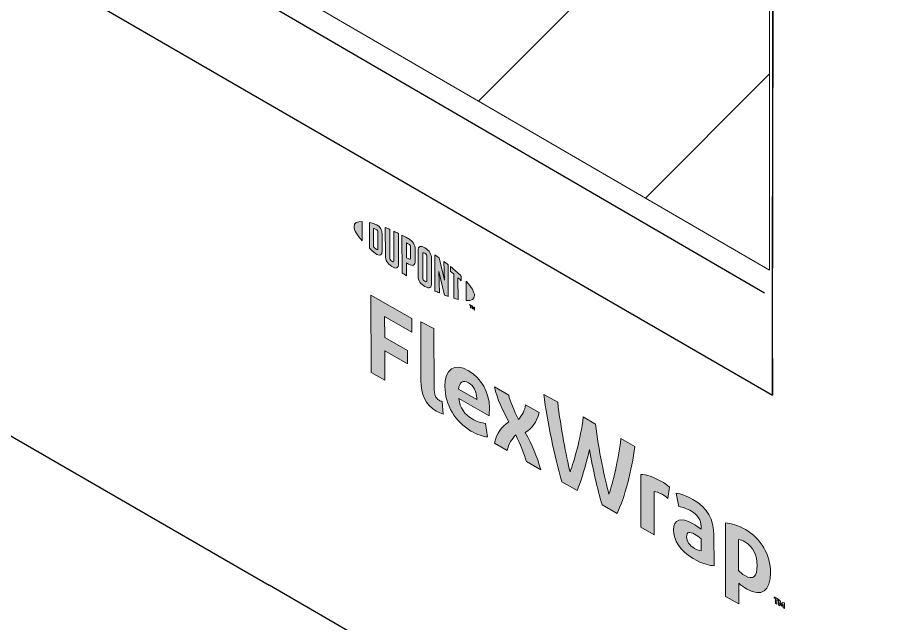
# Model space of a CAD drawing. Extents: x -1337 to 5791, y -3809 to 1769.
# Drawn here: x -61.12 to -14.51, y -1832.19 to -1799.71 of the extents above; entities that cross this region are included whole.
import ezdxf

# ---------------------------------------------------------------- set-up
doc = ezdxf.new("R2010")
doc.units = 0
doc.header["$MEASUREMENT"] = 0
for name, color, linetype, lineweight in [('G-ANNO-TTLB', 7, 'Continuous', 0), ('Layer 12', 7, 'Continuous', 0), ('TYVEK', 7, 'Continuous', 0)]:
    doc.layers.add(name, color=color, linetype=linetype, lineweight=lineweight)

# ---------------------------------------------------------------- blocks, each defined once
blk = doc.blocks.new('Block_378')
at = {"layer": 'TYVEK', "true_color": 0x003b71, "transparency": 33554687}
h = blk.add_hatch(color=156, dxfattribs=at)
h.dxf.hatch_style = 2
edge = h.paths.add_edge_path()
edge.add_spline(control_points=[(-42.173, -1818.732), (-42.173, -1818.732), (-42.183, -1814.591), (-42.183, -1814.591), (-42.183, -1814.591), (-39.998, -1815.845), (-39.998, -1815.845), (-39.998, -1815.845), (-39.996, -1816.567), (-39.996, -1816.567), (-39.996, -1816.567), (-41.448, -1815.734), (-41.448, -1815.734), (-41.448, -1815.734), (-41.445, -1816.858), (-41.445, -1816.858), (-41.445, -1816.858), (-40.224, -1817.559), (-40.224, -1817.559), (-40.224, -1817.559), (-40.222, -1818.28), (-40.222, -1818.28), (-40.222, -1818.28), (-41.443, -1817.579), (-41.443, -1817.579), (-41.443, -1817.579), (-41.439, -1819.153), (-41.439, -1819.153), (-41.439, -1819.153), (-42.173, -1818.732), (-42.173, -1818.732)], knot_values=[0, 0, 0, 0, 1, 1, 1, 2, 2, 2, 3, 3, 3, 4, 4, 4, 5, 5, 5, 6, 6, 6, 7, 7, 7, 8, 8, 8, 9, 9, 9, 10, 10, 10, 10], degree=3, periodic=0)
h = blk.add_hatch(color=156, dxfattribs=at)
h.dxf.hatch_style = 2
edge = h.paths.add_edge_path()
edge.add_spline(control_points=[(-38.8, -1819.575), (-38.799, -1819.895), (-38.727, -1820.107), (-38.522, -1820.225), (-38.471, -1820.255), (-38.419, -1820.278), (-38.373, -1820.293), (-38.373, -1820.293), (-38.32, -1820.967), (-38.32, -1820.967), (-38.418, -1820.935), (-38.577, -1820.867), (-38.679, -1820.808), (-39.269, -1820.47), (-39.506, -1819.891), (-39.508, -1819.181), (-39.508, -1819.181), (-39.516, -1816.022), (-39.516, -1816.022), (-39.516, -1816.022), (-38.808, -1816.381), (-38.808, -1816.381), (-38.808, -1816.381), (-38.8, -1819.575), (-38.8, -1819.575)], knot_values=[0, 0, 0, 0, 1, 1, 1, 2, 2, 2, 3, 3, 3, 4, 4, 4, 5, 5, 5, 6, 6, 6, 7, 7, 7, 8, 8, 8, 8], degree=3, periodic=0)
h = blk.add_hatch(color=156, dxfattribs=at)
h.dxf.hatch_style = 2
edge = h.paths.add_edge_path()
edge.add_spline(control_points=[(-37.489, -1819.625), (-37.489, -1819.625), (-36.514, -1820.185), (-36.514, -1820.185), (-36.514, -1820.185), (-36.514, -1820.114), (-36.514, -1820.114), (-36.515, -1819.783), (-36.669, -1819.452), (-36.951, -1819.29), (-37.249, -1819.119), (-37.443, -1819.25), (-37.489, -1819.625)], knot_values=[0, 0, 0, 0, 1, 1, 1, 2, 2, 2, 3, 3, 3, 4, 4, 4, 4], degree=3, periodic=0)
edge = h.paths.add_edge_path()
edge.add_spline(control_points=[(-35.93, -1822.186), (-36.155, -1822.175), (-36.489, -1822.066), (-36.827, -1821.872), (-37.653, -1821.397), (-38.219, -1820.47), (-38.221, -1819.488), (-38.224, -1818.548), (-37.707, -1818.206), (-36.953, -1818.639), (-36.281, -1819.025), (-35.838, -1819.828), (-35.837, -1820.621), (-35.836, -1820.798), (-35.846, -1820.946), (-35.856, -1821.059), (-35.856, -1821.059), (-37.477, -1820.128), (-37.477, -1820.128), (-37.409, -1820.64), (-37.168, -1820.991), (-36.757, -1821.227), (-36.506, -1821.371), (-36.265, -1821.444), (-36.045, -1821.464), (-36.045, -1821.464), (-35.93, -1822.186), (-35.93, -1822.186)], knot_values=[0, 0, 0, 0, 1, 1, 1, 2, 2, 2, 3, 3, 3, 4, 4, 4, 5, 5, 5, 6, 6, 6, 7, 7, 7, 8, 8, 8, 9, 9, 9, 9], degree=3, periodic=0)
h = blk.add_hatch(color=156, dxfattribs=at)
h.dxf.hatch_style = 2
edge = h.paths.add_edge_path()
edge.add_spline(control_points=[(-34.79, -1821.387), (-35.134, -1820.752), (-35.407, -1820.188), (-35.568, -1819.505), (-35.568, -1819.505), (-34.803, -1819.944), (-34.803, -1819.944), (-34.736, -1820.249), (-34.509, -1820.78), (-34.283, -1821.247), (-34.094, -1821.031), (-33.93, -1820.776), (-33.895, -1820.465), (-33.895, -1820.465), (-33.177, -1820.878), (-33.177, -1820.878), (-33.309, -1821.416), (-33.534, -1821.719), (-33.917, -1821.953), (-33.547, -1822.644), (-33.294, -1823.203), (-33.082, -1823.951), (-33.082, -1823.951), (-33.847, -1823.512), (-33.847, -1823.512), (-33.955, -1823.119), (-34.213, -1822.528), (-34.429, -1822.079), (-34.623, -1822.292), (-34.807, -1822.541), (-34.878, -1822.92), (-34.878, -1822.92), (-35.566, -1822.525), (-35.566, -1822.525), (-35.439, -1821.983), (-35.199, -1821.649), (-34.79, -1821.387)], knot_values=[0, 0, 0, 0, 1, 1, 1, 2, 2, 2, 3, 3, 3, 4, 4, 4, 5, 5, 5, 6, 6, 6, 7, 7, 7, 8, 8, 8, 9, 9, 9, 10, 10, 10, 11, 11, 11, 12, 12, 12, 12], degree=3, periodic=0)
h = blk.add_hatch(color=156, dxfattribs=at)
h.dxf.hatch_style = 2
edge = h.paths.add_edge_path()
edge.add_spline(control_points=[(-28.788, -1822.281), (-28.788, -1822.281), (-28.039, -1822.711), (-28.039, -1822.711), (-28.231, -1823.977), (-28.566, -1825.41), (-28.999, -1826.295), (-28.999, -1826.295), (-29.804, -1825.833), (-29.804, -1825.833), (-30.057, -1824.949), (-30.285, -1823.95), (-30.477, -1822.871), (-30.67, -1823.729), (-30.889, -1824.472), (-31.143, -1825.064), (-31.143, -1825.064), (-31.949, -1824.601), (-31.949, -1824.601), (-32.362, -1823.23), (-32.73, -1821.394), (-32.923, -1819.907), (-32.923, -1819.907), (-32.179, -1820.334), (-32.179, -1820.334), (-32.017, -1821.673), (-31.727, -1823.24), (-31.515, -1824.053), (-31.296, -1823.488), (-30.955, -1822.325), (-30.81, -1821.12), (-30.81, -1821.12), (-30.153, -1821.497), (-30.153, -1821.497), (-29.996, -1822.875), (-29.659, -1824.427), (-29.432, -1825.249), (-29.228, -1824.675), (-28.939, -1823.441), (-28.788, -1822.281)], knot_values=[0, 0, 0, 0, 1, 1, 1, 2, 2, 2, 3, 3, 3, 4, 4, 4, 5, 5, 5, 6, 6, 6, 7, 7, 7, 8, 8, 8, 9, 9, 9, 10, 10, 10, 11, 11, 11, 12, 12, 12, 13, 13, 13, 13], degree=3, periodic=0)
h = blk.add_hatch(color=156, dxfattribs=at)
h.dxf.hatch_style = 2
edge = h.paths.add_edge_path()
edge.add_spline(control_points=[(-26.647, -1824.556), (-26.462, -1824.662), (-26.287, -1824.786), (-26.185, -1824.874), (-26.185, -1824.874), (-26.286, -1825.484), (-26.286, -1825.484), (-26.373, -1825.398), (-26.481, -1825.325), (-26.588, -1825.263), (-26.778, -1825.154), (-26.906, -1825.122), (-27.014, -1825.119), (-27.014, -1825.119), (-27.008, -1827.438), (-27.008, -1827.438), (-27.008, -1827.438), (-27.716, -1827.031), (-27.716, -1827.031), (-27.716, -1827.031), (-27.723, -1824.198), (-27.723, -1824.198), (-27.447, -1824.197), (-27.016, -1824.344), (-26.647, -1824.556)], knot_values=[0, 0, 0, 0, 1, 1, 1, 2, 2, 2, 3, 3, 3, 4, 4, 4, 5, 5, 5, 6, 6, 6, 7, 7, 7, 8, 8, 8, 8], degree=3, periodic=0)
h = blk.add_hatch(color=156, dxfattribs=at)
h.dxf.hatch_style = 2
edge = h.paths.add_edge_path()
edge.add_spline(control_points=[(-24.491, -1828.286), (-24.491, -1828.286), (-24.492, -1827.654), (-24.492, -1827.654), (-24.61, -1827.556), (-24.734, -1827.468), (-24.857, -1827.397), (-25.093, -1827.262), (-25.277, -1827.262), (-25.276, -1827.54), (-25.276, -1827.789), (-25.122, -1828.007), (-24.85, -1828.163), (-24.696, -1828.251), (-24.568, -1828.29), (-24.491, -1828.286)], knot_values=[0, 0, 0, 0, 1, 1, 1, 2, 2, 2, 3, 3, 3, 4, 4, 4, 5, 5, 5, 5], degree=3, periodic=0)
edge = h.paths.add_edge_path()
edge.add_spline(control_points=[(-24.92, -1828.708), (-25.623, -1828.304), (-25.978, -1827.704), (-25.979, -1827.172), (-25.981, -1826.586), (-25.566, -1826.482), (-24.95, -1826.829), (-24.807, -1826.912), (-24.622, -1827.042), (-24.494, -1827.139), (-24.494, -1827.139), (-24.494, -1826.997), (-24.494, -1826.997), (-24.495, -1826.636), (-24.675, -1826.361), (-25.019, -1826.164), (-25.244, -1826.035), (-25.485, -1825.937), (-25.695, -1825.917), (-25.695, -1825.917), (-25.825, -1825.205), (-25.825, -1825.205), (-25.605, -1825.225), (-25.251, -1825.357), (-24.938, -1825.537), (-24.184, -1825.97), (-23.808, -1826.646), (-23.806, -1827.445), (-23.806, -1827.445), (-23.802, -1829.089), (-23.802, -1829.089), (-24.012, -1829.093), (-24.407, -1829.002), (-24.92, -1828.708)], knot_values=[0, 0, 0, 0, 1, 1, 1, 2, 2, 2, 3, 3, 3, 4, 4, 4, 5, 5, 5, 6, 6, 6, 7, 7, 7, 8, 8, 8, 9, 9, 9, 10, 10, 10, 11, 11, 11, 11], degree=3, periodic=0)
h = blk.add_hatch(color=156, dxfattribs=at)
h.dxf.hatch_style = 2
edge = h.paths.add_edge_path()
edge.add_spline(control_points=[(-22.157, -1829.621), (-21.705, -1829.88), (-21.496, -1829.681), (-21.497, -1829.072), (-21.498, -1828.539), (-21.694, -1828.073), (-22.161, -1827.805), (-22.289, -1827.731), (-22.382, -1827.708), (-22.489, -1827.693), (-22.489, -1827.693), (-22.485, -1829.349), (-22.485, -1829.349), (-22.388, -1829.453), (-22.305, -1829.535), (-22.157, -1829.621)], knot_values=[0, 0, 0, 0, 1, 1, 1, 2, 2, 2, 3, 3, 3, 4, 4, 4, 5, 5, 5, 5], degree=3, periodic=0)
edge = h.paths.add_edge_path()
edge.add_spline(control_points=[(-22.052, -1830.342), (-22.232, -1830.239), (-22.355, -1830.145), (-22.484, -1830.018), (-22.484, -1830.018), (-22.481, -1831.142), (-22.481, -1831.142), (-22.481, -1831.142), (-23.184, -1830.738), (-23.184, -1830.738), (-23.184, -1830.738), (-23.193, -1826.793), (-23.193, -1826.793), (-22.901, -1826.807), (-22.491, -1826.942), (-22.127, -1827.151), (-21.285, -1827.634), (-20.781, -1828.514), (-20.779, -1829.461), (-20.777, -1830.431), (-21.252, -1830.802), (-22.052, -1830.342)], knot_values=[0, 0, 0, 0, 1, 1, 1, 2, 2, 2, 3, 3, 3, 4, 4, 4, 5, 5, 5, 6, 6, 6, 7, 7, 7, 7], degree=3, periodic=0)
h = blk.add_hatch(color=156, dxfattribs=at)
h.dxf.hatch_style = 2
edge = h.paths.add_edge_path()
edge.add_spline(control_points=[(-20.271, -1830.947), (-20.244, -1831.035), (-20.22, -1831.101), (-20.189, -1831.172), (-20.159, -1831.136), (-20.137, -1831.096), (-20.112, -1831.038), (-20.112, -1831.038), (-20.038, -1831.081), (-20.038, -1831.081), (-20.038, -1831.081), (-20.037, -1831.387), (-20.037, -1831.387), (-20.037, -1831.387), (-20.102, -1831.35), (-20.102, -1831.35), (-20.102, -1831.35), (-20.102, -1831.209), (-20.102, -1831.209), (-20.102, -1831.209), (-20.099, -1831.163), (-20.099, -1831.163), (-20.12, -1831.197), (-20.144, -1831.231), (-20.165, -1831.257), (-20.165, -1831.257), (-20.215, -1831.229), (-20.215, -1831.229), (-20.237, -1831.177), (-20.262, -1831.113), (-20.283, -1831.054), (-20.283, -1831.054), (-20.28, -1831.106), (-20.28, -1831.106), (-20.28, -1831.106), (-20.28, -1831.247), (-20.28, -1831.247), (-20.28, -1831.247), (-20.344, -1831.211), (-20.344, -1831.211), (-20.344, -1831.211), (-20.345, -1830.905), (-20.345, -1830.905), (-20.345, -1830.905), (-20.271, -1830.947), (-20.271, -1830.947)], knot_values=[0, 0, 0, 0, 1, 1, 1, 2, 2, 2, 3, 3, 3, 4, 4, 4, 5, 5, 5, 6, 6, 6, 7, 7, 7, 8, 8, 8, 9, 9, 9, 10, 10, 10, 11, 11, 11, 12, 12, 12, 13, 13, 13, 14, 14, 14, 15, 15, 15, 15], degree=3, periodic=0)
edge = h.paths.add_edge_path()
edge.add_spline(control_points=[(-20.517, -1830.874), (-20.517, -1830.874), (-20.588, -1830.833), (-20.588, -1830.833), (-20.588, -1830.833), (-20.588, -1830.765), (-20.588, -1830.765), (-20.588, -1830.765), (-20.374, -1830.888), (-20.374, -1830.888), (-20.374, -1830.888), (-20.374, -1830.956), (-20.374, -1830.956), (-20.374, -1830.956), (-20.445, -1830.915), (-20.445, -1830.915), (-20.445, -1830.915), (-20.445, -1831.153), (-20.445, -1831.153), (-20.445, -1831.153), (-20.516, -1831.112), (-20.516, -1831.112), (-20.516, -1831.112), (-20.517, -1830.874), (-20.517, -1830.874)], knot_values=[0, 0, 0, 0, 1, 1, 1, 2, 2, 2, 3, 3, 3, 4, 4, 4, 5, 5, 5, 6, 6, 6, 7, 7, 7, 8, 8, 8, 8], degree=3, periodic=0)
at = {"layer": 'TYVEK'}
for points, knots in [([(-42.173, -1818.732), (-42.173, -1818.732), (-42.183, -1814.591), (-42.183, -1814.591), (-42.183, -1814.591), (-39.998, -1815.845), (-39.998, -1815.845), (-39.998, -1815.845), (-39.996, -1816.567), (-39.996, -1816.567), (-39.996, -1816.567), (-41.448, -1815.734), (-41.448, -1815.734), (-41.448, -1815.734), (-41.445, -1816.858), (-41.445, -1816.858), (-41.445, -1816.858), (-40.224, -1817.559), (-40.224, -1817.559), (-40.224, -1817.559), (-40.222, -1818.28), (-40.222, -1818.28), (-40.222, -1818.28), (-41.443, -1817.579), (-41.443, -1817.579), (-41.443, -1817.579), (-41.439, -1819.153), (-41.439, -1819.153), (-41.439, -1819.153), (-42.173, -1818.732), (-42.173, -1818.732)], [0, 0, 0, 0, 1, 1, 1, 2, 2, 2, 3, 3, 3, 4, 4, 4, 5, 5, 5, 6, 6, 6, 7, 7, 7, 8, 8, 8, 9, 9, 9, 10, 10, 10, 10]), ([(-38.8, -1819.575), (-38.799, -1819.895), (-38.727, -1820.107), (-38.522, -1820.225), (-38.471, -1820.255), (-38.419, -1820.278), (-38.373, -1820.293), (-38.373, -1820.293), (-38.32, -1820.967), (-38.32, -1820.967), (-38.418, -1820.935), (-38.577, -1820.867), (-38.679, -1820.808), (-39.269, -1820.47), (-39.506, -1819.891), (-39.508, -1819.181), (-39.508, -1819.181), (-39.516, -1816.022), (-39.516, -1816.022), (-39.516, -1816.022), (-38.808, -1816.381), (-38.808, -1816.381), (-38.808, -1816.381), (-38.8, -1819.575), (-38.8, -1819.575)], [0, 0, 0, 0, 1, 1, 1, 2, 2, 2, 3, 3, 3, 4, 4, 4, 5, 5, 5, 6, 6, 6, 7, 7, 7, 8, 8, 8, 8]), ([(-35.93, -1822.186), (-36.155, -1822.175), (-36.489, -1822.066), (-36.827, -1821.872), (-37.653, -1821.397), (-38.219, -1820.47), (-38.221, -1819.488), (-38.224, -1818.548), (-37.707, -1818.206), (-36.953, -1818.639), (-36.281, -1819.025), (-35.838, -1819.828), (-35.837, -1820.621), (-35.836, -1820.798), (-35.846, -1820.946), (-35.856, -1821.059), (-35.856, -1821.059), (-37.477, -1820.128), (-37.477, -1820.128), (-37.409, -1820.64), (-37.168, -1820.991), (-36.757, -1821.227), (-36.506, -1821.371), (-36.265, -1821.444), (-36.045, -1821.464), (-36.045, -1821.464), (-35.93, -1822.186), (-35.93, -1822.186)], [0, 0, 0, 0, 1, 1, 1, 2, 2, 2, 3, 3, 3, 4, 4, 4, 5, 5, 5, 6, 6, 6, 7, 7, 7, 8, 8, 8, 9, 9, 9, 9]), ([(-37.489, -1819.625), (-37.489, -1819.625), (-36.514, -1820.185), (-36.514, -1820.185), (-36.514, -1820.185), (-36.514, -1820.114), (-36.514, -1820.114), (-36.515, -1819.783), (-36.669, -1819.452), (-36.951, -1819.29), (-37.249, -1819.119), (-37.443, -1819.25), (-37.489, -1819.625)], [0, 0, 0, 0, 1, 1, 1, 2, 2, 2, 3, 3, 3, 4, 4, 4, 4]), ([(-34.79, -1821.387), (-35.134, -1820.752), (-35.407, -1820.188), (-35.568, -1819.505), (-35.568, -1819.505), (-34.803, -1819.944), (-34.803, -1819.944), (-34.736, -1820.249), (-34.509, -1820.78), (-34.283, -1821.247), (-34.094, -1821.031), (-33.93, -1820.776), (-33.895, -1820.465), (-33.895, -1820.465), (-33.177, -1820.878), (-33.177, -1820.878), (-33.309, -1821.416), (-33.534, -1821.719), (-33.917, -1821.953), (-33.547, -1822.644), (-33.294, -1823.203), (-33.082, -1823.951), (-33.082, -1823.951), (-33.847, -1823.512), (-33.847, -1823.512), (-33.955, -1823.119), (-34.213, -1822.528), (-34.429, -1822.079), (-34.623, -1822.292), (-34.807, -1822.541), (-34.878, -1822.92), (-34.878, -1822.92), (-35.566, -1822.525), (-35.566, -1822.525), (-35.439, -1821.983), (-35.199, -1821.649), (-34.79, -1821.387)], [0, 0, 0, 0, 1, 1, 1, 2, 2, 2, 3, 3, 3, 4, 4, 4, 5, 5, 5, 6, 6, 6, 7, 7, 7, 8, 8, 8, 9, 9, 9, 10, 10, 10, 11, 11, 11, 12, 12, 12, 12]), ([(-28.788, -1822.281), (-28.788, -1822.281), (-28.039, -1822.711), (-28.039, -1822.711), (-28.231, -1823.977), (-28.566, -1825.41), (-28.999, -1826.295), (-28.999, -1826.295), (-29.804, -1825.833), (-29.804, -1825.833), (-30.057, -1824.949), (-30.285, -1823.95), (-30.477, -1822.871), (-30.67, -1823.729), (-30.889, -1824.472), (-31.143, -1825.064), (-31.143, -1825.064), (-31.949, -1824.601), (-31.949, -1824.601), (-32.362, -1823.23), (-32.73, -1821.394), (-32.923, -1819.907), (-32.923, -1819.907), (-32.179, -1820.334), (-32.179, -1820.334), (-32.017, -1821.673), (-31.727, -1823.24), (-31.515, -1824.053), (-31.296, -1823.488), (-30.955, -1822.325), (-30.81, -1821.12), (-30.81, -1821.12), (-30.153, -1821.497), (-30.153, -1821.497), (-29.996, -1822.875), (-29.659, -1824.427), (-29.432, -1825.249), (-29.228, -1824.675), (-28.939, -1823.441), (-28.788, -1822.281)], [0, 0, 0, 0, 1, 1, 1, 2, 2, 2, 3, 3, 3, 4, 4, 4, 5, 5, 5, 6, 6, 6, 7, 7, 7, 8, 8, 8, 9, 9, 9, 10, 10, 10, 11, 11, 11, 12, 12, 12, 13, 13, 13, 13]), ([(-26.647, -1824.556), (-26.462, -1824.662), (-26.287, -1824.786), (-26.185, -1824.874), (-26.185, -1824.874), (-26.286, -1825.484), (-26.286, -1825.484), (-26.373, -1825.398), (-26.481, -1825.325), (-26.588, -1825.263), (-26.778, -1825.154), (-26.906, -1825.122), (-27.014, -1825.119), (-27.014, -1825.119), (-27.008, -1827.438), (-27.008, -1827.438), (-27.008, -1827.438), (-27.716, -1827.031), (-27.716, -1827.031), (-27.716, -1827.031), (-27.723, -1824.198), (-27.723, -1824.198), (-27.447, -1824.197), (-27.016, -1824.344), (-26.647, -1824.556)], [0, 0, 0, 0, 1, 1, 1, 2, 2, 2, 3, 3, 3, 4, 4, 4, 5, 5, 5, 6, 6, 6, 7, 7, 7, 8, 8, 8, 8]), ([(-24.92, -1828.708), (-25.623, -1828.304), (-25.978, -1827.704), (-25.979, -1827.172), (-25.981, -1826.586), (-25.566, -1826.482), (-24.95, -1826.829), (-24.807, -1826.912), (-24.622, -1827.042), (-24.494, -1827.139), (-24.494, -1827.139), (-24.494, -1826.997), (-24.494, -1826.997), (-24.495, -1826.636), (-24.675, -1826.361), (-25.019, -1826.164), (-25.244, -1826.035), (-25.485, -1825.937), (-25.695, -1825.917), (-25.695, -1825.917), (-25.825, -1825.205), (-25.825, -1825.205), (-25.605, -1825.225), (-25.251, -1825.357), (-24.938, -1825.537), (-24.184, -1825.97), (-23.808, -1826.646), (-23.806, -1827.445), (-23.806, -1827.445), (-23.802, -1829.089), (-23.802, -1829.089), (-24.012, -1829.093), (-24.407, -1829.002), (-24.92, -1828.708)], [0, 0, 0, 0, 1, 1, 1, 2, 2, 2, 3, 3, 3, 4, 4, 4, 5, 5, 5, 6, 6, 6, 7, 7, 7, 8, 8, 8, 9, 9, 9, 10, 10, 10, 11, 11, 11, 11]), ([(-22.052, -1830.342), (-22.232, -1830.239), (-22.355, -1830.145), (-22.484, -1830.018), (-22.484, -1830.018), (-22.481, -1831.142), (-22.481, -1831.142), (-22.481, -1831.142), (-23.184, -1830.738), (-23.184, -1830.738), (-23.184, -1830.738), (-23.193, -1826.793), (-23.193, -1826.793), (-22.901, -1826.807), (-22.491, -1826.942), (-22.127, -1827.151), (-21.285, -1827.634), (-20.781, -1828.514), (-20.779, -1829.461), (-20.777, -1830.431), (-21.252, -1830.802), (-22.052, -1830.342)], [0, 0, 0, 0, 1, 1, 1, 2, 2, 2, 3, 3, 3, 4, 4, 4, 5, 5, 5, 6, 6, 6, 7, 7, 7, 7]), ([(-24.491, -1828.286), (-24.491, -1828.286), (-24.492, -1827.654), (-24.492, -1827.654), (-24.61, -1827.556), (-24.734, -1827.468), (-24.857, -1827.397), (-25.093, -1827.262), (-25.277, -1827.262), (-25.276, -1827.54), (-25.276, -1827.789), (-25.122, -1828.007), (-24.85, -1828.163), (-24.696, -1828.251), (-24.568, -1828.29), (-24.491, -1828.286)], [0, 0, 0, 0, 1, 1, 1, 2, 2, 2, 3, 3, 3, 4, 4, 4, 5, 5, 5, 5]), ([(-22.157, -1829.621), (-21.705, -1829.88), (-21.496, -1829.681), (-21.497, -1829.072), (-21.498, -1828.539), (-21.694, -1828.073), (-22.161, -1827.805), (-22.289, -1827.731), (-22.382, -1827.708), (-22.489, -1827.693), (-22.489, -1827.693), (-22.485, -1829.349), (-22.485, -1829.349), (-22.388, -1829.453), (-22.305, -1829.535), (-22.157, -1829.621)], [0, 0, 0, 0, 1, 1, 1, 2, 2, 2, 3, 3, 3, 4, 4, 4, 5, 5, 5, 5]), ([(-20.517, -1830.874), (-20.517, -1830.874), (-20.588, -1830.833), (-20.588, -1830.833), (-20.588, -1830.833), (-20.588, -1830.765), (-20.588, -1830.765), (-20.588, -1830.765), (-20.374, -1830.888), (-20.374, -1830.888), (-20.374, -1830.888), (-20.374, -1830.956), (-20.374, -1830.956), (-20.374, -1830.956), (-20.445, -1830.915), (-20.445, -1830.915), (-20.445, -1830.915), (-20.445, -1831.153), (-20.445, -1831.153), (-20.445, -1831.153), (-20.516, -1831.112), (-20.516, -1831.112), (-20.516, -1831.112), (-20.517, -1830.874), (-20.517, -1830.874)], [0, 0, 0, 0, 1, 1, 1, 2, 2, 2, 3, 3, 3, 4, 4, 4, 5, 5, 5, 6, 6, 6, 7, 7, 7, 8, 8, 8, 8]), ([(-20.271, -1830.947), (-20.244, -1831.035), (-20.22, -1831.101), (-20.189, -1831.172), (-20.159, -1831.136), (-20.137, -1831.096), (-20.112, -1831.038), (-20.112, -1831.038), (-20.038, -1831.081), (-20.038, -1831.081), (-20.038, -1831.081), (-20.037, -1831.387), (-20.037, -1831.387), (-20.037, -1831.387), (-20.102, -1831.35), (-20.102, -1831.35), (-20.102, -1831.35), (-20.102, -1831.209), (-20.102, -1831.209), (-20.102, -1831.209), (-20.099, -1831.163), (-20.099, -1831.163), (-20.12, -1831.197), (-20.144, -1831.231), (-20.165, -1831.257), (-20.165, -1831.257), (-20.215, -1831.229), (-20.215, -1831.229), (-20.237, -1831.177), (-20.262, -1831.113), (-20.283, -1831.054), (-20.283, -1831.054), (-20.28, -1831.106), (-20.28, -1831.106), (-20.28, -1831.106), (-20.28, -1831.247), (-20.28, -1831.247), (-20.28, -1831.247), (-20.344, -1831.211), (-20.344, -1831.211), (-20.344, -1831.211), (-20.345, -1830.905), (-20.345, -1830.905), (-20.345, -1830.905), (-20.271, -1830.947), (-20.271, -1830.947)], [0, 0, 0, 0, 1, 1, 1, 2, 2, 2, 3, 3, 3, 4, 4, 4, 5, 5, 5, 6, 6, 6, 7, 7, 7, 8, 8, 8, 9, 9, 9, 10, 10, 10, 11, 11, 11, 12, 12, 12, 13, 13, 13, 14, 14, 14, 15, 15, 15, 15])]:
    blk.add_open_spline(points, degree=3, knots=knots, dxfattribs=at)
blk = doc.blocks.new('Block_379')
at = {"layer": 'TYVEK', "true_color": 0x003b71, "transparency": 33554687}
h = blk.add_hatch(color=156, dxfattribs=at)
h.dxf.hatch_style = 2
edge = h.paths.add_edge_path()
edge.add_spline(control_points=[(-43.086, -1810.912), (-43.085, -1811.103), (-42.924, -1811.373), (-42.644, -1811.687), (-42.644, -1811.687), (-42.647, -1810.647), (-42.647, -1810.647), (-42.926, -1810.639), (-43.086, -1810.724), (-43.086, -1810.912)], knot_values=[0, 0, 0, 0, 1, 1, 1, 2, 2, 2, 3, 3, 3, 3], degree=3, periodic=0)
h = blk.add_hatch(color=156, dxfattribs=at)
h.dxf.hatch_style = 2
edge = h.paths.add_edge_path()
edge.add_spline(control_points=[(-41.804, -1812.072), (-41.804, -1812.152), (-41.846, -1812.155), (-41.895, -1812.126), (-41.934, -1812.104), (-41.994, -1812.054), (-42.042, -1812.01), (-42.042, -1812.01), (-42.045, -1811.016), (-42.045, -1811.016), (-41.996, -1811.03), (-41.936, -1811.048), (-41.898, -1811.07), (-41.848, -1811.098), (-41.807, -1811.149), (-41.806, -1811.228), (-41.806, -1811.228), (-41.804, -1812.072), (-41.804, -1812.072)], knot_values=[0, 0, 0, 0, 1, 1, 1, 2, 2, 2, 3, 3, 3, 4, 4, 4, 5, 5, 5, 6, 6, 6, 6], degree=3, periodic=0)
edge = h.paths.add_edge_path()
edge.add_spline(control_points=[(-41.866, -1810.829), (-41.944, -1810.784), (-42.057, -1810.746), (-42.26, -1810.701), (-42.26, -1810.701), (-42.257, -1812.079), (-42.257, -1812.079), (-42.078, -1812.245), (-41.94, -1812.36), (-41.862, -1812.405), (-41.682, -1812.508), (-41.581, -1812.439), (-41.581, -1812.236), (-41.581, -1812.236), (-41.584, -1811.321), (-41.584, -1811.321), (-41.584, -1811.117), (-41.686, -1810.932), (-41.866, -1810.829)], knot_values=[0, 0, 0, 0, 1, 1, 1, 2, 2, 2, 3, 3, 3, 4, 4, 4, 5, 5, 5, 6, 6, 6, 6], degree=3, periodic=0)
h = blk.add_hatch(color=156, dxfattribs=at)
h.dxf.hatch_style = 2
edge = h.paths.add_edge_path()
edge.add_spline(control_points=[(-40.954, -1812.722), (-40.953, -1812.802), (-40.977, -1812.839), (-41.064, -1812.777), (-41.148, -1812.716), (-41.171, -1812.662), (-41.171, -1812.567), (-41.171, -1812.567), (-41.175, -1811.068), (-41.175, -1811.068), (-41.231, -1811.043), (-41.357, -1810.991), (-41.411, -1810.969), (-41.411, -1810.969), (-41.407, -1812.485), (-41.407, -1812.485), (-41.406, -1812.728), (-41.304, -1812.88), (-41.063, -1813.051), (-40.842, -1813.207), (-40.707, -1813.155), (-40.708, -1812.887), (-40.708, -1812.887), (-40.712, -1811.284), (-40.712, -1811.284), (-40.758, -1811.261), (-40.909, -1811.189), (-40.957, -1811.167), (-40.957, -1811.167), (-40.954, -1812.722), (-40.954, -1812.722)], knot_values=[0, 0, 0, 0, 1, 1, 1, 2, 2, 2, 3, 3, 3, 4, 4, 4, 5, 5, 5, 6, 6, 6, 7, 7, 7, 8, 8, 8, 9, 9, 9, 10, 10, 10, 10], degree=3, periodic=0)
h = blk.add_hatch(color=156, dxfattribs=at)
h.dxf.hatch_style = 2
edge = h.paths.add_edge_path()
edge.add_spline(control_points=[(-40.059, -1812.578), (-40.059, -1812.665), (-40.085, -1812.693), (-40.185, -1812.636), (-40.185, -1812.636), (-40.271, -1812.587), (-40.271, -1812.587), (-40.271, -1812.587), (-40.273, -1811.791), (-40.273, -1811.791), (-40.235, -1811.81), (-40.214, -1811.822), (-40.191, -1811.835), (-40.083, -1811.897), (-40.06, -1811.957), (-40.06, -1812.046), (-40.06, -1812.046), (-40.059, -1812.578), (-40.059, -1812.578)], knot_values=[0, 0, 0, 0, 1, 1, 1, 2, 2, 2, 3, 3, 3, 4, 4, 4, 5, 5, 5, 6, 6, 6, 6], degree=3, periodic=0)
edge = h.paths.add_edge_path()
edge.add_spline(control_points=[(-40.178, -1811.561), (-40.22, -1811.537), (-40.376, -1811.453), (-40.52, -1811.381), (-40.52, -1811.381), (-40.515, -1813.399), (-40.515, -1813.399), (-40.466, -1813.43), (-40.338, -1813.511), (-40.269, -1813.553), (-40.269, -1813.553), (-40.271, -1812.868), (-40.271, -1812.868), (-40.271, -1812.868), (-40.174, -1812.923), (-40.174, -1812.923), (-39.917, -1813.07), (-39.81, -1812.998), (-39.81, -1812.742), (-39.81, -1812.742), (-39.812, -1812.147), (-39.812, -1812.147), (-39.813, -1811.896), (-39.933, -1811.702), (-40.178, -1811.561)], knot_values=[0, 0, 0, 0, 1, 1, 1, 2, 2, 2, 3, 3, 3, 4, 4, 4, 5, 5, 5, 6, 6, 6, 7, 7, 7, 8, 8, 8, 8], degree=3, periodic=0)
h = blk.add_hatch(color=156, dxfattribs=at)
h.dxf.hatch_style = 2
edge = h.paths.add_edge_path()
edge.add_spline(control_points=[(-39.179, -1813.787), (-39.179, -1813.867), (-39.202, -1813.895), (-39.289, -1813.848), (-39.378, -1813.799), (-39.403, -1813.741), (-39.403, -1813.658), (-39.403, -1813.658), (-39.406, -1812.4), (-39.406, -1812.4), (-39.406, -1812.317), (-39.382, -1812.286), (-39.292, -1812.34), (-39.205, -1812.393), (-39.182, -1812.449), (-39.182, -1812.529), (-39.182, -1812.529), (-39.179, -1813.787), (-39.179, -1813.787)], knot_values=[0, 0, 0, 0, 1, 1, 1, 2, 2, 2, 3, 3, 3, 4, 4, 4, 5, 5, 5, 6, 6, 6, 6], degree=3, periodic=0)
edge = h.paths.add_edge_path()
edge.add_spline(control_points=[(-39.293, -1812.058), (-39.521, -1811.914), (-39.656, -1811.953), (-39.656, -1812.218), (-39.656, -1812.218), (-39.653, -1813.539), (-39.653, -1813.539), (-39.652, -1813.819), (-39.529, -1814.005), (-39.288, -1814.131), (-39.052, -1814.255), (-38.93, -1814.222), (-38.93, -1813.924), (-38.93, -1813.924), (-38.934, -1812.663), (-38.934, -1812.663), (-38.934, -1812.379), (-39.046, -1812.214), (-39.293, -1812.058)], knot_values=[0, 0, 0, 0, 1, 1, 1, 2, 2, 2, 3, 3, 3, 4, 4, 4, 5, 5, 5, 6, 6, 6, 6], degree=3, periodic=0)
h = blk.add_hatch(color=156, dxfattribs=at)
h.dxf.hatch_style = 2
edge = h.paths.add_edge_path()
edge.add_spline(control_points=[(-38.249, -1813.78), (-38.249, -1813.78), (-38.524, -1812.597), (-38.524, -1812.597), (-38.599, -1812.543), (-38.688, -1812.48), (-38.758, -1812.433), (-38.758, -1812.433), (-38.753, -1814.37), (-38.753, -1814.37), (-38.704, -1814.393), (-38.58, -1814.448), (-38.516, -1814.475), (-38.516, -1814.475), (-38.539, -1813.322), (-38.539, -1813.322), (-38.539, -1813.322), (-38.247, -1814.585), (-38.247, -1814.585), (-38.186, -1814.609), (-38.096, -1814.642), (-38.037, -1814.663), (-38.037, -1814.663), (-38.042, -1812.961), (-38.042, -1812.961), (-38.103, -1812.912), (-38.215, -1812.826), (-38.269, -1812.786), (-38.269, -1812.786), (-38.249, -1813.78), (-38.249, -1813.78)], knot_values=[0, 0, 0, 0, 1, 1, 1, 2, 2, 2, 3, 3, 3, 4, 4, 4, 5, 5, 5, 6, 6, 6, 7, 7, 7, 8, 8, 8, 9, 9, 9, 10, 10, 10, 10], degree=3, periodic=0)
h = blk.add_hatch(color=156, dxfattribs=at)
h.dxf.hatch_style = 2
edge = h.paths.add_edge_path()
edge.add_spline(control_points=[(-37.919, -1813.329), (-37.858, -1813.376), (-37.798, -1813.425), (-37.74, -1813.473), (-37.74, -1813.473), (-37.737, -1814.761), (-37.737, -1814.761), (-37.683, -1814.777), (-37.583, -1814.804), (-37.517, -1814.82), (-37.517, -1814.82), (-37.519, -1813.66), (-37.519, -1813.66), (-37.455, -1813.716), (-37.395, -1813.77), (-37.34, -1813.82), (-37.34, -1813.82), (-37.341, -1813.571), (-37.341, -1813.571), (-37.515, -1813.401), (-37.701, -1813.237), (-37.92, -1813.059), (-37.92, -1813.059), (-37.919, -1813.329), (-37.919, -1813.329)], knot_values=[0, 0, 0, 0, 1, 1, 1, 2, 2, 2, 3, 3, 3, 4, 4, 4, 5, 5, 5, 6, 6, 6, 7, 7, 7, 8, 8, 8, 8], degree=3, periodic=0)
h = blk.add_hatch(color=156, dxfattribs=at)
h.dxf.hatch_style = 2
edge = h.paths.add_edge_path()
edge.add_spline(control_points=[(-36.634, -1814.616), (-36.634, -1814.807), (-36.794, -1814.893), (-37.074, -1814.885), (-37.074, -1814.885), (-37.076, -1813.845), (-37.076, -1813.845), (-36.796, -1814.158), (-36.635, -1814.427), (-36.634, -1814.616)], knot_values=[0, 0, 0, 0, 1, 1, 1, 2, 2, 2, 3, 3, 3, 3], degree=3, periodic=0)
h = blk.add_hatch(color=156, dxfattribs=at)
h.dxf.hatch_style = 2
edge = h.paths.add_edge_path()
edge.add_spline(control_points=[(-36.764, -1815.167), (-36.764, -1815.167), (-36.737, -1815.182), (-36.737, -1815.182), (-36.737, -1815.182), (-36.698, -1815.276), (-36.698, -1815.276), (-36.698, -1815.276), (-36.659, -1815.227), (-36.659, -1815.227), (-36.659, -1815.227), (-36.633, -1815.242), (-36.633, -1815.242), (-36.633, -1815.242), (-36.633, -1815.392), (-36.633, -1815.392), (-36.633, -1815.392), (-36.657, -1815.378), (-36.657, -1815.378), (-36.657, -1815.378), (-36.657, -1815.271), (-36.657, -1815.271), (-36.657, -1815.271), (-36.697, -1815.32), (-36.697, -1815.32), (-36.697, -1815.32), (-36.699, -1815.318), (-36.699, -1815.318), (-36.699, -1815.318), (-36.74, -1815.224), (-36.74, -1815.224), (-36.74, -1815.224), (-36.739, -1815.33), (-36.739, -1815.33), (-36.739, -1815.33), (-36.763, -1815.317), (-36.763, -1815.317), (-36.763, -1815.317), (-36.764, -1815.167), (-36.764, -1815.167)], knot_values=[0, 0, 0, 0, 1, 1, 1, 2, 2, 2, 3, 3, 3, 4, 4, 4, 5, 5, 5, 6, 6, 6, 7, 7, 7, 8, 8, 8, 9, 9, 9, 10, 10, 10, 11, 11, 11, 12, 12, 12, 13, 13, 13, 13], degree=3, periodic=0)
edge = h.paths.add_edge_path()
edge.add_spline(control_points=[(-36.857, -1815.14), (-36.857, -1815.14), (-36.897, -1815.117), (-36.897, -1815.117), (-36.897, -1815.117), (-36.897, -1815.09), (-36.897, -1815.09), (-36.897, -1815.09), (-36.792, -1815.151), (-36.792, -1815.151), (-36.792, -1815.151), (-36.792, -1815.177), (-36.792, -1815.177), (-36.792, -1815.177), (-36.832, -1815.154), (-36.832, -1815.154), (-36.832, -1815.154), (-36.831, -1815.278), (-36.831, -1815.278), (-36.831, -1815.278), (-36.856, -1815.263), (-36.856, -1815.263), (-36.856, -1815.263), (-36.857, -1815.14), (-36.857, -1815.14)], knot_values=[0, 0, 0, 0, 1, 1, 1, 2, 2, 2, 3, 3, 3, 4, 4, 4, 5, 5, 5, 6, 6, 6, 7, 7, 7, 8, 8, 8, 8], degree=3, periodic=0)
at = {"layer": 'TYVEK'}
for points, knots in [([(-43.086, -1810.912), (-43.085, -1811.103), (-42.924, -1811.373), (-42.644, -1811.687), (-42.644, -1811.687), (-42.647, -1810.647), (-42.647, -1810.647), (-42.926, -1810.639), (-43.086, -1810.724), (-43.086, -1810.912)], [0, 0, 0, 0, 1, 1, 1, 2, 2, 2, 3, 3, 3, 3]), ([(-41.866, -1810.829), (-41.944, -1810.784), (-42.057, -1810.746), (-42.26, -1810.701), (-42.26, -1810.701), (-42.257, -1812.079), (-42.257, -1812.079), (-42.078, -1812.245), (-41.94, -1812.36), (-41.862, -1812.405), (-41.682, -1812.508), (-41.581, -1812.439), (-41.581, -1812.236), (-41.581, -1812.236), (-41.584, -1811.321), (-41.584, -1811.321), (-41.584, -1811.117), (-41.686, -1810.932), (-41.866, -1810.829)], [0, 0, 0, 0, 1, 1, 1, 2, 2, 2, 3, 3, 3, 4, 4, 4, 5, 5, 5, 6, 6, 6, 6]), ([(-41.804, -1812.072), (-41.804, -1812.152), (-41.846, -1812.155), (-41.895, -1812.126), (-41.934, -1812.104), (-41.994, -1812.054), (-42.042, -1812.01), (-42.042, -1812.01), (-42.045, -1811.016), (-42.045, -1811.016), (-41.996, -1811.03), (-41.936, -1811.048), (-41.898, -1811.07), (-41.848, -1811.098), (-41.807, -1811.149), (-41.806, -1811.228), (-41.806, -1811.228), (-41.804, -1812.072), (-41.804, -1812.072)], [0, 0, 0, 0, 1, 1, 1, 2, 2, 2, 3, 3, 3, 4, 4, 4, 5, 5, 5, 6, 6, 6, 6]), ([(-40.954, -1812.722), (-40.953, -1812.802), (-40.977, -1812.839), (-41.064, -1812.777), (-41.148, -1812.716), (-41.171, -1812.662), (-41.171, -1812.567), (-41.171, -1812.567), (-41.175, -1811.068), (-41.175, -1811.068), (-41.231, -1811.043), (-41.357, -1810.991), (-41.411, -1810.969), (-41.411, -1810.969), (-41.407, -1812.485), (-41.407, -1812.485), (-41.406, -1812.728), (-41.304, -1812.88), (-41.063, -1813.051), (-40.842, -1813.207), (-40.707, -1813.155), (-40.708, -1812.887), (-40.708, -1812.887), (-40.712, -1811.284), (-40.712, -1811.284), (-40.758, -1811.261), (-40.909, -1811.189), (-40.957, -1811.167), (-40.957, -1811.167), (-40.954, -1812.722), (-40.954, -1812.722)], [0, 0, 0, 0, 1, 1, 1, 2, 2, 2, 3, 3, 3, 4, 4, 4, 5, 5, 5, 6, 6, 6, 7, 7, 7, 8, 8, 8, 9, 9, 9, 10, 10, 10, 10]), ([(-40.178, -1811.561), (-40.22, -1811.537), (-40.376, -1811.453), (-40.52, -1811.381), (-40.52, -1811.381), (-40.515, -1813.399), (-40.515, -1813.399), (-40.466, -1813.43), (-40.338, -1813.511), (-40.269, -1813.553), (-40.269, -1813.553), (-40.271, -1812.868), (-40.271, -1812.868), (-40.271, -1812.868), (-40.174, -1812.923), (-40.174, -1812.923), (-39.917, -1813.07), (-39.81, -1812.998), (-39.81, -1812.742), (-39.81, -1812.742), (-39.812, -1812.147), (-39.812, -1812.147), (-39.813, -1811.896), (-39.933, -1811.702), (-40.178, -1811.561)], [0, 0, 0, 0, 1, 1, 1, 2, 2, 2, 3, 3, 3, 4, 4, 4, 5, 5, 5, 6, 6, 6, 7, 7, 7, 8, 8, 8, 8]), ([(-40.059, -1812.578), (-40.059, -1812.665), (-40.085, -1812.693), (-40.185, -1812.636), (-40.185, -1812.636), (-40.271, -1812.587), (-40.271, -1812.587), (-40.271, -1812.587), (-40.273, -1811.791), (-40.273, -1811.791), (-40.235, -1811.81), (-40.214, -1811.822), (-40.191, -1811.835), (-40.083, -1811.897), (-40.06, -1811.957), (-40.06, -1812.046), (-40.06, -1812.046), (-40.059, -1812.578), (-40.059, -1812.578)], [0, 0, 0, 0, 1, 1, 1, 2, 2, 2, 3, 3, 3, 4, 4, 4, 5, 5, 5, 6, 6, 6, 6]), ([(-39.293, -1812.058), (-39.521, -1811.914), (-39.656, -1811.953), (-39.656, -1812.218), (-39.656, -1812.218), (-39.653, -1813.539), (-39.653, -1813.539), (-39.652, -1813.819), (-39.529, -1814.005), (-39.288, -1814.131), (-39.052, -1814.255), (-38.93, -1814.222), (-38.93, -1813.924), (-38.93, -1813.924), (-38.934, -1812.663), (-38.934, -1812.663), (-38.934, -1812.379), (-39.046, -1812.214), (-39.293, -1812.058)], [0, 0, 0, 0, 1, 1, 1, 2, 2, 2, 3, 3, 3, 4, 4, 4, 5, 5, 5, 6, 6, 6, 6]), ([(-39.179, -1813.787), (-39.179, -1813.867), (-39.202, -1813.895), (-39.289, -1813.848), (-39.378, -1813.799), (-39.403, -1813.741), (-39.403, -1813.658), (-39.403, -1813.658), (-39.406, -1812.4), (-39.406, -1812.4), (-39.406, -1812.317), (-39.382, -1812.286), (-39.292, -1812.34), (-39.205, -1812.393), (-39.182, -1812.449), (-39.182, -1812.529), (-39.182, -1812.529), (-39.179, -1813.787), (-39.179, -1813.787)], [0, 0, 0, 0, 1, 1, 1, 2, 2, 2, 3, 3, 3, 4, 4, 4, 5, 5, 5, 6, 6, 6, 6]), ([(-38.249, -1813.78), (-38.249, -1813.78), (-38.524, -1812.597), (-38.524, -1812.597), (-38.599, -1812.543), (-38.688, -1812.48), (-38.758, -1812.433), (-38.758, -1812.433), (-38.753, -1814.37), (-38.753, -1814.37), (-38.704, -1814.393), (-38.58, -1814.448), (-38.516, -1814.475), (-38.516, -1814.475), (-38.539, -1813.322), (-38.539, -1813.322), (-38.539, -1813.322), (-38.247, -1814.585), (-38.247, -1814.585), (-38.186, -1814.609), (-38.096, -1814.642), (-38.037, -1814.663), (-38.037, -1814.663), (-38.042, -1812.961), (-38.042, -1812.961), (-38.103, -1812.912), (-38.215, -1812.826), (-38.269, -1812.786), (-38.269, -1812.786), (-38.249, -1813.78), (-38.249, -1813.78)], [0, 0, 0, 0, 1, 1, 1, 2, 2, 2, 3, 3, 3, 4, 4, 4, 5, 5, 5, 6, 6, 6, 7, 7, 7, 8, 8, 8, 9, 9, 9, 10, 10, 10, 10]), ([(-37.919, -1813.329), (-37.858, -1813.376), (-37.798, -1813.425), (-37.74, -1813.473), (-37.74, -1813.473), (-37.737, -1814.761), (-37.737, -1814.761), (-37.683, -1814.777), (-37.583, -1814.804), (-37.517, -1814.82), (-37.517, -1814.82), (-37.519, -1813.66), (-37.519, -1813.66), (-37.455, -1813.716), (-37.395, -1813.77), (-37.34, -1813.82), (-37.34, -1813.82), (-37.341, -1813.571), (-37.341, -1813.571), (-37.515, -1813.401), (-37.701, -1813.237), (-37.92, -1813.059), (-37.92, -1813.059), (-37.919, -1813.329), (-37.919, -1813.329)], [0, 0, 0, 0, 1, 1, 1, 2, 2, 2, 3, 3, 3, 4, 4, 4, 5, 5, 5, 6, 6, 6, 7, 7, 7, 8, 8, 8, 8]), ([(-36.634, -1814.616), (-36.634, -1814.807), (-36.794, -1814.893), (-37.074, -1814.885), (-37.074, -1814.885), (-37.076, -1813.845), (-37.076, -1813.845), (-36.796, -1814.158), (-36.635, -1814.427), (-36.634, -1814.616)], [0, 0, 0, 0, 1, 1, 1, 2, 2, 2, 3, 3, 3, 3]), ([(-36.857, -1815.14), (-36.857, -1815.14), (-36.897, -1815.117), (-36.897, -1815.117), (-36.897, -1815.117), (-36.897, -1815.09), (-36.897, -1815.09), (-36.897, -1815.09), (-36.792, -1815.151), (-36.792, -1815.151), (-36.792, -1815.151), (-36.792, -1815.177), (-36.792, -1815.177), (-36.792, -1815.177), (-36.832, -1815.154), (-36.832, -1815.154), (-36.832, -1815.154), (-36.831, -1815.278), (-36.831, -1815.278), (-36.831, -1815.278), (-36.856, -1815.263), (-36.856, -1815.263), (-36.856, -1815.263), (-36.857, -1815.14), (-36.857, -1815.14)], [0, 0, 0, 0, 1, 1, 1, 2, 2, 2, 3, 3, 3, 4, 4, 4, 5, 5, 5, 6, 6, 6, 7, 7, 7, 8, 8, 8, 8]), ([(-36.764, -1815.167), (-36.764, -1815.167), (-36.737, -1815.182), (-36.737, -1815.182), (-36.737, -1815.182), (-36.698, -1815.276), (-36.698, -1815.276), (-36.698, -1815.276), (-36.659, -1815.227), (-36.659, -1815.227), (-36.659, -1815.227), (-36.633, -1815.242), (-36.633, -1815.242), (-36.633, -1815.242), (-36.633, -1815.392), (-36.633, -1815.392), (-36.633, -1815.392), (-36.657, -1815.378), (-36.657, -1815.378), (-36.657, -1815.378), (-36.657, -1815.271), (-36.657, -1815.271), (-36.657, -1815.271), (-36.697, -1815.32), (-36.697, -1815.32), (-36.697, -1815.32), (-36.699, -1815.318), (-36.699, -1815.318), (-36.699, -1815.318), (-36.74, -1815.224), (-36.74, -1815.224), (-36.74, -1815.224), (-36.739, -1815.33), (-36.739, -1815.33), (-36.739, -1815.33), (-36.763, -1815.317), (-36.763, -1815.317), (-36.763, -1815.317), (-36.764, -1815.167), (-36.764, -1815.167)], [0, 0, 0, 0, 1, 1, 1, 2, 2, 2, 3, 3, 3, 4, 4, 4, 5, 5, 5, 6, 6, 6, 7, 7, 7, 8, 8, 8, 9, 9, 9, 10, 10, 10, 11, 11, 11, 12, 12, 12, 13, 13, 13, 13])]:
    blk.add_open_spline(points, degree=3, knots=knots, dxfattribs=at)
blk = doc.blocks.new('Block_377')
at = {"layer": 'TYVEK'}
for name in ['Block_379', 'Block_378']:
    blk.add_blockref(name, (0, 0), dxfattribs=at)

msp = doc.modelspace()

# ---------------------------------------------------------------- hatches: boundary and pattern name
at = {"layer": 'G-ANNO-TTLB', "true_color": 0xff00ff, "transparency": 33554687}
h = msp.add_hatch(color=6, dxfattribs=at)
edge = h.paths.add_edge_path()
edge.add_spline(control_points=[(1773.018, -3692.604), (1773.018, -3692.604), (-1156.5, -3692.604), (-1156.5, -3692.604), (-1156.5, -3692.604), (-1156.5, -1235.604), (-1156.5, -1235.604), (-1156.5, -1235.604), (1773.018, -1235.604), (1773.018, -1235.604), (1773.018, -1235.604), (1773.018, -3692.604), (1773.018, -3692.604)], knot_values=[0, 0, 0, 0, 1, 1, 1, 2, 2, 2, 3, 3, 3, 4, 4, 4, 4], degree=3, periodic=0)
edge = h.paths.add_edge_path()
edge.add_spline(control_points=[(-1147.5, -1244.604), (-1147.5, -1244.604), (-1147.5, -3683.604), (-1147.5, -3683.604), (-1147.5, -3683.604), (1764.018, -3683.604), (1764.018, -3683.604), (1764.018, -3683.604), (1764.018, -1244.604), (1764.018, -1244.604), (1764.018, -1244.604), (-1147.5, -1244.604), (-1147.5, -1244.604)], knot_values=[0, 0, 0, 0, 1, 1, 1, 2, 2, 2, 3, 3, 3, 4, 4, 4, 4], degree=3, periodic=0)
edge.add_line((-1147.5, -1244.604), (-1147.5, -1244.604))
at = {"layer": 'Layer 12', "true_color": 0x000000, "transparency": 33554687}
h = msp.add_hatch(dxfattribs=at)
h.set_pattern_fill('_U', color=18, scale=10, angle=45, style=2, pattern_type=0)
h.set_pattern_definition([(45, (0, 0), (-7.071067, 7.07107), [])])
h.paths.add_polyline_path([(-20.826, -1799.111), (-20.826, -1813.251), (-96.53, -1769.259), (-84.328, -1762.311)])

# ---------------------------------------------------------------- linework, layer by layer
at = {"layer": 'G-ANNO-TTLB'}
for points in [[(1773.018, -3692.604), (1773.018, -3692.604), (-1156.5, -3692.604), (-1156.5, -3692.604), (-1156.5, -3692.604), (-1156.5, -1235.604), (-1156.5, -1235.604), (-1156.5, -1235.604), (1773.018, -1235.604), (1773.018, -1235.604), (1773.018, -1235.604), (1773.018, -3692.604), (1773.018, -3692.604)], [(-1147.5, -1244.604), (-1147.5, -1244.604), (-1147.5, -3683.604), (-1147.5, -3683.604), (-1147.5, -3683.604), (1764.018, -3683.604), (1764.018, -3683.604), (1764.018, -3683.604), (1764.018, -1244.604), (1764.018, -1244.604), (1764.018, -1244.604), (-1147.5, -1244.604), (-1147.5, -1244.604)]]:
    msp.add_open_spline(points, degree=3, knots=[0, 0, 0, 0, 1, 1, 1, 2, 2, 2, 3, 3, 3, 4, 4, 4, 4], dxfattribs=at)
at = {"layer": 'Layer 12'}
msp.add_lwpolyline([(-20.826, -1799.111), (-20.826, -1813.251), (-96.53, -1769.259), (-84.328, -1762.311)], close=True, dxfattribs=at)
at = {"layer": 'TYVEK', "color": 18, "lineweight": 25, "true_color": 0x000000}
msp.add_line((-20.665, -1819.947), (-20.615, -1649.011), dxfattribs=at)
at = {"layer": 'TYVEK', "color": 4, "lineweight": 25, "true_color": 0x00ffff}
for p, q in [((-98.343, -1769.5), (-21.092, -1814.472)), ((-20.669, -1817.994), (-20.615, -1781.286)), ((-61.443, -1796.357), (-20.665, -1819.947)), ((-85.691, -1808.118), (-47.633, -1830.135)), ((-20.669, -1817.994), (-20.665, -1819.947)), ((-21.568, -1845.213), (-47.633, -1830.135))]:
    msp.add_line(p, q, dxfattribs=at)
msp.add_open_spline([(-21.568, -1845.213), (-12.963, -1850.191), (-1.952, -1847.25), (3.026, -1838.645), (4.611, -1835.906), (5.445, -1832.797), (5.445, -1829.632)], degree=3, knots=[0, 0, 0, 0, 1, 1, 1, 2, 2, 2, 2], dxfattribs=at)

# ---------------------------------------------------------------- block references
at = {"layer": 'TYVEK'}
msp.add_blockref('Block_377', (0, 0), dxfattribs=at)

doc.saveas('drawing.dxf')
